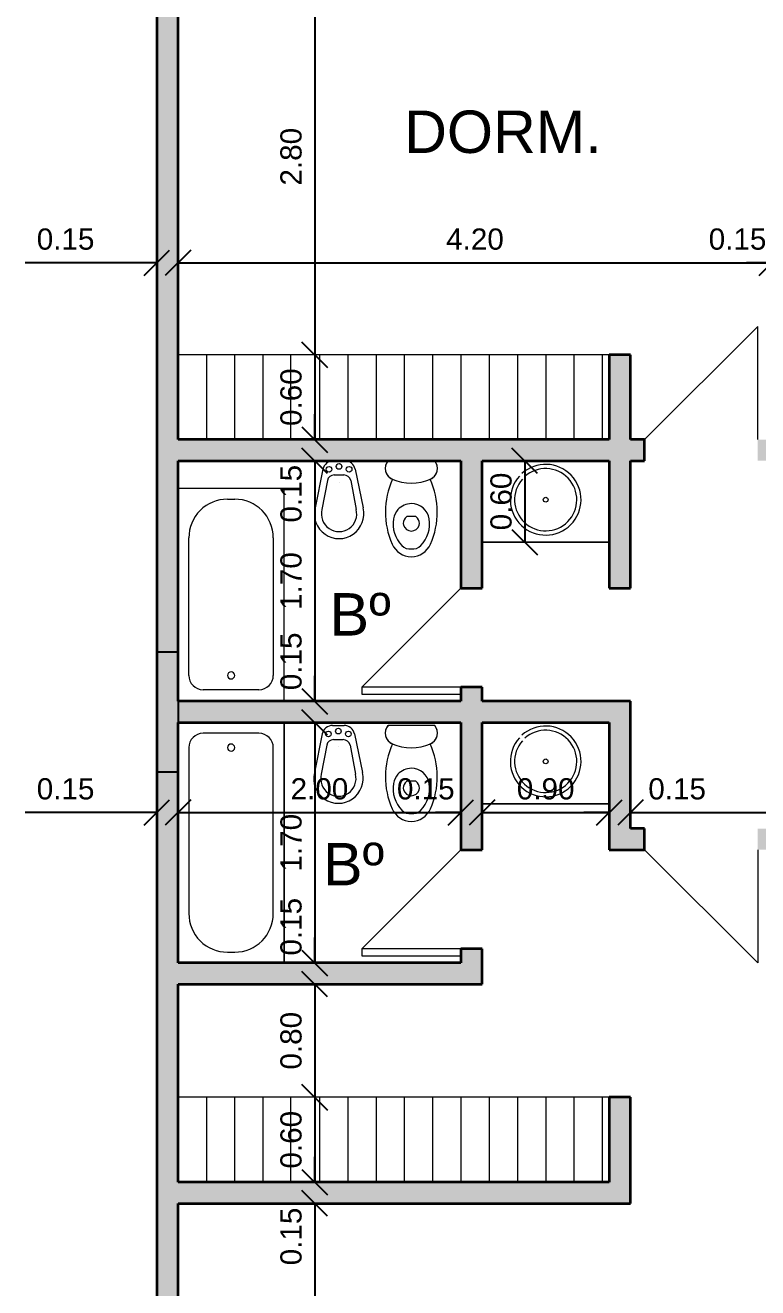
# Model space of a CAD drawing. Header units: metres. Extents: x 42 to 294, y -52 to 32.
# Drawn here: x 172.95 to 178.13, y 10.79 to 19.72 of the extents above; entities that cross this region are included whole.
import ezdxf

# ---------------------------------------------------------------- set-up
doc = ezdxf.new("R2010")
doc.units = ezdxf.units.M
doc.header["$LTSCALE"] = 0.15
doc.layers.get('0').update_dxf_attribs({"lineweight": 20})
for name, color, linetype, lineweight in [('A-DOORSYM', 1, 'Continuous', 9), ('A-WALL', 2, 'Continuous', 30), ('P-SANRFIM', 6, 'Continuous', 9)]:
    doc.layers.add(name, color=color, linetype=linetype, lineweight=lineweight)
doc.layers.add('Hatch', color=8, linetype='Continuous')
doc.layers.add('MUROS', color=11, linetype='Continuous')
doc.styles.get("Standard").update_dxf_attribs({"font": 'arial.ttf', "height": 0.15})
doc.dimstyles.new('Copy of Annotative', dxfattribs={"dimtxt": 0.15, "dimasz": 0.18, "dimexe": 0.18, "dimexo": 0.0625, "dimgap": 0.09, "dimtad": 1, "dimzin": 0, "dimdsep": 46, "dimtxsty": 'Standard', "dimblk": 'OBLIQUE', "dimcen": 0.09, "dimse1": 1, "dimse2": 1, "dimadec": 0, "dimazin": 0, "dimtfac": 1, "dimtofl": 0, "dimtmove": 0, "dimatfit": 3, "dimfxl": 1, "dimtolj": 1, "dimtzin": 0, "dimarcsym": 0})

# ---------------------------------------------------------------- blocks, each defined once
blk = doc.blocks.new('Puerta de 1 hoja - 80 x 210 cm-66-02 Primer piso')
at = {"layer": 'A-DOORSYM', "lineweight": 13}
for p, q in [((0.6669, 0.875), (-0.1331, 0.075)), ((0.6669, 0.875), (-0.1331, 0.075)), ((0.6669, 0.075), (0.6669, 0.875))]:
    blk.add_line(p, q, dxfattribs=at)
blk = doc.blocks.new('Puerta de 1 hoja - 80 x 210 cm-64-02 Primer piso')
at = {"layer": 'A-DOORSYM', "lineweight": 13}
for p, q in [((0.6669, -0.875), (-0.1331, -0.075)), ((0.6669, -0.875), (-0.1331, -0.075)), ((0.6669, -0.075), (0.6669, -0.875))]:
    blk.add_line(p, q, dxfattribs=at)
blk = doc.blocks.new('Puerta de 1 hoja - 70x210 cm-69-02 Primer piso')
at = {"layer": 'A-DOORSYM', "lineweight": 13}
for p, q in [((0.6169, -0.775), (-0.0831, -0.075)), ((0.6169, -0.775), (-0.0831, -0.075)), ((0.6169, -0.075), (0.6169, -0.775))]:
    blk.add_line(p, q, dxfattribs=at)
blk = doc.blocks.new('Sink - Bathroom _2_ - Sink - Bathroom _2_-96-02 Primer piso')
at = {"layer": 'P-SANRFIM'}
for p, q in [((0.4748, 0.6), (-0.4252, 0.6)), ((-0.4252, 0.6), (0.4748, 0.6))]:
    blk.add_line(p, q, dxfattribs=at)
blk.add_circle((0.0248, 0.3), 0.017, dxfattribs=at)
for radius, start, end in [(0.25, 318.00283, 312.3075), (0.22, 318.52882, 312.03156)]:
    blk.add_arc((0.0248, 0.3), radius, start, end, dxfattribs=at)
blk = doc.blocks.new('WC w Cistern _5_ - 540 x 360mm-97-02 Primer piso')
at = {"layer": 'P-SANRFIM'}
for p, q in [((-0.0431, 0.4306), (-0.0308, 0.4182)), ((-0.0308, 0.4182), (0.0308, 0.4182)), ((0.0308, 0.4182), (0.0431, 0.4306))]:
    blk.add_line(p, q, dxfattribs=at)
for points in [[(-0.1326, 0.1556), (-0.15, 0.1464), (-0.1647, 0.1333), (-0.1759, 0.1171), (-0.1829, 0.0987), (-0.1853, 0.0791), (-0.1831, 0.0596), (-0.1763, 0.0411), (-0.1653, 0.0247)], [(0.1653, 0.0247), (0.1763, 0.0411), (0.1831, 0.0596), (0.1853, 0.0791), (0.1829, 0.0987), (0.1759, 0.1171), (0.1647, 0.1333), (0.15, 0.1464), (0.1326, 0.1556)]]:
    blk.add_lwpolyline(points, dxfattribs=at)
for centre, radius, start, end in [((0.0014, 0.553), 0.15, 90.53114, 156.20311), ((0.0014, 0.553), 0.15, 90.53114, 156.20311), ((-0.0083, 0.5671), 0.0816, 84.16452, 135.60264), ((-0.0014, 0.553), 0.15, 23.79689, 89.46886), ((-0.0014, 0.553), 0.15, 23.79689, 89.46886), ((0.0083, 0.5671), 0.0816, 44.39736, 95.83548), ((0.375, 0.3882), 0.5584, 156.20311, 204.60973), ((0.375, 0.3882), 0.5584, 156.20311, 204.64551), ((0.0905, 0.4704), 0.2199, 135.60264, 189.09392), ((-0.0905, 0.4704), 0.2199, 350.90608, 44.39736), ((-0.375, 0.3882), 0.5584, 335.35449, 23.79689), ((-0.375, 0.3882), 0.5584, 335.39027, 23.79689), ((-0.0078, 0.4659), 0.05, 162.81354, 225), ((0, 0.4635), 0.0581, 17.18295, 162.81354), ((0.0078, 0.4659), 0.05, 315, 17.18295), ((0, 0.4559), 0.1282, 189.09392, 270.00153), ((0, 0.4559), 0.1282, 269.99847, 317.55472), ((0, 0.4559), 0.1282, 317.55472, 350.90608), ((0, -0.1621), 0.3443, 66.87823, 113.12177), ((-0.1028, 0.0787), 0.0825, 113.12177, 221.16002), ((0.1028, 0.0787), 0.0825, 318.83998, 66.87823)]:
    blk.add_arc(centre, radius, start, end, dxfattribs=at)
blk = doc.blocks.new('2D Bath _2_ - 2D Bath _2_ 2-98-02 Primer piso')
at = {"layer": 'P-SANRFIM'}
for p, q in [((0.5894, 0.825), (-1.1106, 0.825)), ((-1.1106, 0.825), (0.5894, 0.825)), ((0.2398, 0.7488), (-0.9328, 0.7488)), ((-1.0344, 0.6472), (-1.0344, 0.2528)), ((0.5132, 0.4246), (0.5132, 0.4754)), ((-0.9328, 0.1512), (0.2398, 0.1512))]:
    blk.add_line(p, q, dxfattribs=at)
for centre, radius, start, end in [((-0.9328, 0.6472), 0.1016, 90, 180), ((0.2398, 0.4754), 0.2734, 360, 90), ((-0.9328, 0.45), 0.0254, 0, 180), ((-0.9328, 0.45), 0.0254, 180, 0), ((0.2398, 0.4246), 0.2734, 270, 0), ((-0.9328, 0.2528), 0.1016, 180, 270)]:
    blk.add_arc(centre, radius, start, end, dxfattribs=at)
blk = doc.blocks.new('2D Bath _2_ - 2D Bath _2_-99-02 Primer piso')
at = {"layer": 'P-SANRFIM'}
for p, q in [((-1.1106, -0.075), (-1.1106, -0.825)), ((-1.1106, -0.075), (-1.1106, -0.825)), ((0.3894, -0.825), (0.3894, -0.075)), ((0.3894, -0.825), (0.3894, -0.075)), ((-0.9328, -0.1512), (0.0398, -0.1512)), ((-1.0344, -0.6472), (-1.0344, -0.2528)), ((0.3132, -0.4246), (0.3132, -0.4754)), ((0.0398, -0.7488), (-0.9328, -0.7488)), ((-1.1106, -0.825), (0.3894, -0.825)), ((-1.1106, -0.825), (0.3894, -0.825))]:
    blk.add_line(p, q, dxfattribs=at)
for centre, radius, start, end in [((-0.9328, -0.2528), 0.1016, 90, 180), ((0.0398, -0.4246), 0.2734, 360, 90), ((-0.9328, -0.45), 0.0254, 360, 180), ((-0.9328, -0.45), 0.0254, 180, 0), ((0.0398, -0.4754), 0.2734, 270, 0), ((-0.9328, -0.6472), 0.1016, 180, 270)]:
    blk.add_arc(centre, radius, start, end, dxfattribs=at)
blk = doc.blocks.new('_Oblique')
at = {"color": 0, "linetype": 'ByBlock', "lineweight": -2}
blk.add_line((-0.5, -0.5), (0.5, 0.5), dxfattribs=at)
blk = doc.blocks.new('*D2415')
at = {"color": 0, "lineweight": -2, "transparency": 16777216}
for p, q in [((173.8841, 18.0372), (172.9533, 18.0372)), ((174.0341, 18.0372), (174.2141, 18.0372))]:
    blk.add_line(p, q, dxfattribs=at)
at = {"layer": 'Defpoints', "color": 0, "transparency": 16777216}
for p in [(173.8841, 18.0372), (174.0341, 18.0372), (174.0341, 18.0372)]:
    blk.add_point(p, dxfattribs=at)
at = {"color": 0, "lineweight": -2, "transparency": 16777216, "xscale": 0.18, "yscale": 0.18, "zscale": 0.18}
blk.add_blockref('_Oblique', (173.8841, 18.0372), dxfattribs=at)
at = {"color": 0, "lineweight": -2, "transparency": 16777216, "xscale": 0.18, "yscale": 0.18, "zscale": 0.18, "rotation": 180}
blk.add_blockref('_Oblique', (174.0341, 18.0372), dxfattribs=at)
at = {"color": 0, "transparency": 16777216, "insert": (173.2387, 18.2038), "char_height": 0.15, "attachment_point": 5}
blk.add_mtext('\\A1;0.15', dxfattribs=at)
blk = doc.blocks.new('*D2416')
at = {"color": 0, "lineweight": -2, "transparency": 16777216}
blk.add_line((174.0341, 18.0372), (178.2341, 18.0372), dxfattribs=at)
at = {"layer": 'Defpoints', "color": 0, "transparency": 16777216}
for p in [(174.0341, 18.0372), (178.2341, 18.0372), (178.2341, 18.0372)]:
    blk.add_point(p, dxfattribs=at)
at = {"color": 0, "lineweight": -2, "transparency": 16777216, "xscale": 0.18, "yscale": 0.18, "zscale": 0.18, "rotation": 180}
blk.add_blockref('_Oblique', (174.0341, 18.0372), dxfattribs=at)
at = {"color": 0, "lineweight": -2, "transparency": 16777216, "xscale": 0.18, "yscale": 0.18, "zscale": 0.18}
blk.add_blockref('_Oblique', (178.2341, 18.0372), dxfattribs=at)
at = {"color": 0, "transparency": 16777216, "insert": (176.1341, 18.2038), "char_height": 0.15, "attachment_point": 5}
blk.add_mtext('\\A1;4.20', dxfattribs=at)
blk = doc.blocks.new('*D2417')
at = {"color": 0, "lineweight": -2, "transparency": 16777216}
for p, q in [((178.2341, 18.0372), (178.0541, 18.0372)), ((178.3841, 18.0372), (178.5641, 18.0372))]:
    blk.add_line(p, q, dxfattribs=at)
at = {"layer": 'Defpoints', "color": 0, "transparency": 16777216}
for p in [(178.2341, 18.0372), (178.3841, 18.0417), (178.3841, 18.0372)]:
    blk.add_point(p, dxfattribs=at)
at = {"color": 0, "lineweight": -2, "transparency": 16777216, "xscale": 0.18, "yscale": 0.18, "zscale": 0.18}
blk.add_blockref('_Oblique', (178.2341, 18.0372), dxfattribs=at)
at = {"color": 0, "lineweight": -2, "transparency": 16777216, "xscale": 0.18, "yscale": 0.18, "zscale": 0.18, "rotation": 180}
blk.add_blockref('_Oblique', (178.3841, 18.0372), dxfattribs=at)
at = {"color": 0, "transparency": 16777216, "insert": (177.991, 18.2038), "char_height": 0.15, "attachment_point": 5}
blk.add_mtext('\\A1;0.15', dxfattribs=at)
blk = doc.blocks.new('*D2829')
at = {"color": 0, "lineweight": -2, "transparency": 16777216}
for p, q in [((173.8841, 14.1505), (172.9533, 14.1505)), ((174.0341, 14.1505), (174.2141, 14.1505))]:
    blk.add_line(p, q, dxfattribs=at)
at = {"layer": 'Defpoints', "color": 0, "transparency": 16777216}
for p in [(173.8841, 14.1505), (173.8841, 14.1505), (174.0341, 14.1505)]:
    blk.add_point(p, dxfattribs=at)
at = {"color": 0, "lineweight": -2, "transparency": 16777216, "xscale": 0.18, "yscale": 0.18, "zscale": 0.18}
blk.add_blockref('_Oblique', (173.8841, 14.1505), dxfattribs=at)
at = {"color": 0, "lineweight": -2, "transparency": 16777216, "xscale": 0.18, "yscale": 0.18, "zscale": 0.18, "rotation": 180}
blk.add_blockref('_Oblique', (174.0341, 14.1505), dxfattribs=at)
at = {"color": 0, "transparency": 16777216, "insert": (173.2387, 14.3171), "char_height": 0.15, "attachment_point": 5}
blk.add_mtext('\\A1;0.15', dxfattribs=at)
blk = doc.blocks.new('*D2830')
at = {"color": 0, "lineweight": -2, "transparency": 16777216}
blk.add_line((174.0341, 14.1505), (176.0341, 14.1505), dxfattribs=at)
at = {"layer": 'Defpoints', "color": 0, "transparency": 16777216}
for p in [(174.0341, 14.1505), (176.0341, 14.1505), (176.0341, 14.1505)]:
    blk.add_point(p, dxfattribs=at)
at = {"color": 0, "lineweight": -2, "transparency": 16777216, "xscale": 0.18, "yscale": 0.18, "zscale": 0.18, "rotation": 180}
blk.add_blockref('_Oblique', (174.0341, 14.1505), dxfattribs=at)
at = {"color": 0, "lineweight": -2, "transparency": 16777216, "xscale": 0.18, "yscale": 0.18, "zscale": 0.18}
blk.add_blockref('_Oblique', (176.0341, 14.1505), dxfattribs=at)
at = {"color": 0, "transparency": 16777216, "insert": (175.0341, 14.3171), "char_height": 0.15, "attachment_point": 5}
blk.add_mtext('\\A1;2.00', dxfattribs=at)
blk = doc.blocks.new('*D2831')
at = {"color": 0, "lineweight": -2, "transparency": 16777216}
for p, q in [((176.0341, 14.1505), (175.8541, 14.1505)), ((176.1841, 14.1505), (176.3641, 14.1505))]:
    blk.add_line(p, q, dxfattribs=at)
at = {"layer": 'Defpoints', "color": 0, "transparency": 16777216}
for p in [(176.0341, 14.1505), (176.1841, 14.1505), (176.1841, 14.1505)]:
    blk.add_point(p, dxfattribs=at)
at = {"color": 0, "lineweight": -2, "transparency": 16777216, "xscale": 0.18, "yscale": 0.18, "zscale": 0.18}
blk.add_blockref('_Oblique', (176.0341, 14.1505), dxfattribs=at)
at = {"color": 0, "lineweight": -2, "transparency": 16777216, "xscale": 0.18, "yscale": 0.18, "zscale": 0.18, "rotation": 180}
blk.add_blockref('_Oblique', (176.1841, 14.1505), dxfattribs=at)
at = {"color": 0, "transparency": 16777216, "insert": (175.7861, 14.3171), "char_height": 0.15, "attachment_point": 5}
blk.add_mtext('\\A1;0.15', dxfattribs=at)
blk = doc.blocks.new('*D2832')
at = {"color": 0, "lineweight": -2, "transparency": 16777216}
blk.add_line((176.1841, 14.1505), (177.0841, 14.1505), dxfattribs=at)
at = {"layer": 'Defpoints', "color": 0, "transparency": 16777216}
for p in [(176.1841, 14.1505), (177.0841, 14.1505), (177.0841, 14.1505)]:
    blk.add_point(p, dxfattribs=at)
at = {"color": 0, "lineweight": -2, "transparency": 16777216, "xscale": 0.18, "yscale": 0.18, "zscale": 0.18, "rotation": 180}
blk.add_blockref('_Oblique', (176.1841, 14.1505), dxfattribs=at)
at = {"color": 0, "lineweight": -2, "transparency": 16777216, "xscale": 0.18, "yscale": 0.18, "zscale": 0.18}
blk.add_blockref('_Oblique', (177.0841, 14.1505), dxfattribs=at)
at = {"color": 0, "transparency": 16777216, "insert": (176.6341, 14.3171), "char_height": 0.15, "attachment_point": 5}
blk.add_mtext('\\A1;0.90', dxfattribs=at)
blk = doc.blocks.new('*D2833')
at = {"color": 0, "lineweight": -2, "transparency": 16777216}
for p, q in [((177.0841, 14.1505), (176.9041, 14.1505)), ((177.2341, 14.1505), (177.4141, 14.1505))]:
    blk.add_line(p, q, dxfattribs=at)
at = {"layer": 'Defpoints', "color": 0, "transparency": 16777216}
for p in [(177.0841, 14.1505), (177.2341, 14.1505), (177.2341, 14.1505)]:
    blk.add_point(p, dxfattribs=at)
at = {"color": 0, "lineweight": -2, "transparency": 16777216, "xscale": 0.18, "yscale": 0.18, "zscale": 0.18}
blk.add_blockref('_Oblique', (177.0841, 14.1505), dxfattribs=at)
at = {"color": 0, "lineweight": -2, "transparency": 16777216, "xscale": 0.18, "yscale": 0.18, "zscale": 0.18, "rotation": 180}
blk.add_blockref('_Oblique', (177.2341, 14.1505), dxfattribs=at)
at = {"color": 0, "transparency": 16777216, "insert": (177.5637, 14.3171), "char_height": 0.15, "attachment_point": 5}
blk.add_mtext('\\A1;0.15', dxfattribs=at)
blk = doc.blocks.new('*D2834')
at = {"color": 0, "lineweight": -2, "transparency": 16777216}
blk.add_line((177.2341, 14.1505), (180.0341, 14.1505), dxfattribs=at)
at = {"layer": 'Defpoints', "color": 0, "transparency": 16777216}
for p in [(177.2341, 14.1505), (180.0341, 14.1505), (180.0341, 14.1505)]:
    blk.add_point(p, dxfattribs=at)
at = {"color": 0, "lineweight": -2, "transparency": 16777216, "xscale": 0.18, "yscale": 0.18, "zscale": 0.18, "rotation": 180}
blk.add_blockref('_Oblique', (177.2341, 14.1505), dxfattribs=at)
at = {"color": 0, "lineweight": -2, "transparency": 16777216, "xscale": 0.18, "yscale": 0.18, "zscale": 0.18}
blk.add_blockref('_Oblique', (180.0341, 14.1505), dxfattribs=at)
at = {"color": 0, "transparency": 16777216, "insert": (178.6341, 14.3171), "char_height": 0.15, "attachment_point": 5}
blk.add_mtext('\\A1;2.80', dxfattribs=at)
blk = doc.blocks.new('*D2781')
at = {"color": 0, "lineweight": -2, "transparency": 16777216}
blk.add_line((175.0003, 20.1871), (175.0003, 17.3871), dxfattribs=at)
at = {"layer": 'Defpoints', "color": 0, "transparency": 16777216}
for p in [(175.0003, 20.1871), (175.0003, 17.3871), (175.0003, 17.3871)]:
    blk.add_point(p, dxfattribs=at)
at = {"color": 0, "lineweight": -2, "transparency": 16777216, "xscale": 0.18, "yscale": 0.18, "zscale": 0.18}
for p, rotation in [((175.0003, 20.1871), 90), ((175.0003, 17.3871), 270)]:
    blk.add_blockref('_Oblique', p, dxfattribs=dict(at, rotation=rotation))
at = {"color": 0, "transparency": 16777216, "insert": (174.8337, 18.7871), "char_height": 0.15, "attachment_point": 5, "rotation": 90}
blk.add_mtext('\\A1;2.80', dxfattribs=at)
blk = doc.blocks.new('*D2782')
at = {"color": 0, "lineweight": -2, "transparency": 16777216}
blk.add_line((175.0003, 17.3871), (175.0003, 16.7871), dxfattribs=at)
at = {"layer": 'Defpoints', "color": 0, "transparency": 16777216}
for p in [(175.0003, 17.3871), (175.0003, 16.7871), (175.0003, 16.7871)]:
    blk.add_point(p, dxfattribs=at)
at = {"color": 0, "lineweight": -2, "transparency": 16777216, "xscale": 0.18, "yscale": 0.18, "zscale": 0.18}
for p, rotation in [((175.0003, 17.3871), 90), ((175.0003, 16.7871), 270)]:
    blk.add_blockref('_Oblique', p, dxfattribs=dict(at, rotation=rotation))
at = {"color": 0, "transparency": 16777216, "insert": (174.8337, 17.0871), "char_height": 0.15, "attachment_point": 5, "rotation": 90}
blk.add_mtext('\\A1;0.60', dxfattribs=at)
blk = doc.blocks.new('*D2783')
at = {"color": 0, "lineweight": -2, "transparency": 16777216}
for p, q in [((175.0003, 16.7871), (175.0003, 16.9671)), ((175.0003, 16.6371), (175.0003, 16.4571))]:
    blk.add_line(p, q, dxfattribs=at)
at = {"layer": 'Defpoints', "color": 0, "transparency": 16777216}
for p in [(175.0003, 16.7871), (175.0003, 16.6371), (175.0003, 16.6371)]:
    blk.add_point(p, dxfattribs=at)
at = {"color": 0, "lineweight": -2, "transparency": 16777216, "xscale": 0.18, "yscale": 0.18, "zscale": 0.18}
for p, rotation in [((175.0003, 16.7871), 270), ((175.0003, 16.6371), 90)]:
    blk.add_blockref('_Oblique', p, dxfattribs=dict(at, rotation=rotation))
at = {"color": 0, "transparency": 16777216, "insert": (174.8337, 16.4046), "char_height": 0.15, "attachment_point": 5, "rotation": 90}
blk.add_mtext('\\A1;0.15', dxfattribs=at)
blk = doc.blocks.new('*D2784')
at = {"color": 0, "lineweight": -2, "transparency": 16777216}
blk.add_line((175.0003, 16.6371), (175.0003, 14.9371), dxfattribs=at)
at = {"layer": 'Defpoints', "color": 0, "transparency": 16777216}
for p in [(175.0003, 16.6371), (175.0003, 14.9371), (175.0003, 14.9371)]:
    blk.add_point(p, dxfattribs=at)
at = {"color": 0, "lineweight": -2, "transparency": 16777216, "xscale": 0.18, "yscale": 0.18, "zscale": 0.18}
for p, rotation in [((175.0003, 16.6371), 90), ((175.0003, 14.9371), 270)]:
    blk.add_blockref('_Oblique', p, dxfattribs=dict(at, rotation=rotation))
at = {"color": 0, "transparency": 16777216, "insert": (174.8337, 15.7871), "char_height": 0.15, "attachment_point": 5, "rotation": 90}
blk.add_mtext('\\A1;1.70', dxfattribs=at)
blk = doc.blocks.new('*D2785')
at = {"color": 0, "lineweight": -2, "transparency": 16777216}
for p, q in [((175.0003, 14.9371), (175.0003, 15.1171)), ((175.0003, 14.7871), (175.0003, 14.6071))]:
    blk.add_line(p, q, dxfattribs=at)
at = {"layer": 'Defpoints', "color": 0, "transparency": 16777216}
for p in [(175.0003, 14.9371), (175.0003, 14.7871), (175.0003, 14.7871)]:
    blk.add_point(p, dxfattribs=at)
at = {"color": 0, "lineweight": -2, "transparency": 16777216, "xscale": 0.18, "yscale": 0.18, "zscale": 0.18}
for p, rotation in [((175.0003, 14.9371), 270), ((175.0003, 14.7871), 90)]:
    blk.add_blockref('_Oblique', p, dxfattribs=dict(at, rotation=rotation))
at = {"color": 0, "transparency": 16777216, "insert": (174.8337, 15.2194), "char_height": 0.15, "attachment_point": 5, "rotation": 90}
blk.add_mtext('\\A1;0.15', dxfattribs=at)
blk = doc.blocks.new('*D2786')
at = {"color": 0, "lineweight": -2, "transparency": 16777216}
blk.add_line((175.0003, 14.7871), (175.0003, 13.0871), dxfattribs=at)
at = {"layer": 'Defpoints', "color": 0, "transparency": 16777216}
for p in [(175.0003, 14.7871), (175.0003, 13.0871), (175.0003, 13.0871)]:
    blk.add_point(p, dxfattribs=at)
at = {"color": 0, "lineweight": -2, "transparency": 16777216, "xscale": 0.18, "yscale": 0.18, "zscale": 0.18}
for p, rotation in [((175.0003, 14.7871), 90), ((175.0003, 13.0871), 270)]:
    blk.add_blockref('_Oblique', p, dxfattribs=dict(at, rotation=rotation))
at = {"color": 0, "transparency": 16777216, "insert": (174.8337, 13.9371), "char_height": 0.15, "attachment_point": 5, "rotation": 90}
blk.add_mtext('\\A1;1.70', dxfattribs=at)
blk = doc.blocks.new('*D2787')
at = {"color": 0, "lineweight": -2, "transparency": 16777216}
for p, q in [((175.0003, 13.0871), (175.0003, 13.2671)), ((175.0003, 12.9371), (175.0003, 12.7571))]:
    blk.add_line(p, q, dxfattribs=at)
at = {"layer": 'Defpoints', "color": 0, "transparency": 16777216}
for p in [(175.0003, 13.0871), (175.0003, 12.9371), (175.0003, 12.9371)]:
    blk.add_point(p, dxfattribs=at)
at = {"color": 0, "lineweight": -2, "transparency": 16777216, "xscale": 0.18, "yscale": 0.18, "zscale": 0.18}
for p, rotation in [((175.0003, 13.0871), 270), ((175.0003, 12.9371), 90)]:
    blk.add_blockref('_Oblique', p, dxfattribs=dict(at, rotation=rotation))
at = {"color": 0, "transparency": 16777216, "insert": (174.8337, 13.3432), "char_height": 0.15, "attachment_point": 5, "rotation": 90}
blk.add_mtext('\\A1;0.15', dxfattribs=at)
blk = doc.blocks.new('*D2748')
at = {"color": 0, "lineweight": -2, "transparency": 16777216}
blk.add_line((175.0003, 12.9371), (175.0003, 12.1371), dxfattribs=at)
at = {"layer": 'Defpoints', "color": 0, "transparency": 16777216}
for p in [(175.0003, 12.9371), (175.0003, 12.1371), (175.0003, 12.1371)]:
    blk.add_point(p, dxfattribs=at)
at = {"color": 0, "lineweight": -2, "transparency": 16777216, "xscale": 0.18, "yscale": 0.18, "zscale": 0.18}
for p, rotation in [((175.0003, 12.9371), 90), ((175.0003, 12.1371), 270)]:
    blk.add_blockref('_Oblique', p, dxfattribs=dict(at, rotation=rotation))
at = {"color": 0, "transparency": 16777216, "insert": (174.8337, 12.5371), "char_height": 0.15, "attachment_point": 5, "rotation": 90}
blk.add_mtext('\\A1;0.80', dxfattribs=at)
blk = doc.blocks.new('*D2749')
at = {"color": 0, "lineweight": -2, "transparency": 16777216}
blk.add_line((175.0003, 12.1371), (175.0003, 11.5371), dxfattribs=at)
at = {"layer": 'Defpoints', "color": 0, "transparency": 16777216}
for p in [(175.0003, 12.1371), (175.0003, 11.5371), (175.0003, 11.5371)]:
    blk.add_point(p, dxfattribs=at)
at = {"color": 0, "lineweight": -2, "transparency": 16777216, "xscale": 0.18, "yscale": 0.18, "zscale": 0.18}
for p, rotation in [((175.0003, 12.1371), 90), ((175.0003, 11.5371), 270)]:
    blk.add_blockref('_Oblique', p, dxfattribs=dict(at, rotation=rotation))
at = {"color": 0, "transparency": 16777216, "insert": (174.8337, 11.8371), "char_height": 0.15, "attachment_point": 5, "rotation": 90}
blk.add_mtext('\\A1;0.60', dxfattribs=at)
blk = doc.blocks.new('*D2750')
at = {"color": 0, "lineweight": -2, "transparency": 16777216}
for p, q in [((175.0003, 11.5371), (175.0003, 11.7171)), ((175.0003, 11.3871), (175.0003, 11.2071))]:
    blk.add_line(p, q, dxfattribs=at)
at = {"layer": 'Defpoints', "color": 0, "transparency": 16777216}
for p in [(175.0003, 11.5371), (175.0003, 11.3871), (175.0003, 11.3871)]:
    blk.add_point(p, dxfattribs=at)
at = {"color": 0, "lineweight": -2, "transparency": 16777216, "xscale": 0.18, "yscale": 0.18, "zscale": 0.18}
for p, rotation in [((175.0003, 11.5371), 270), ((175.0003, 11.3871), 90)]:
    blk.add_blockref('_Oblique', p, dxfattribs=dict(at, rotation=rotation))
at = {"color": 0, "transparency": 16777216, "insert": (174.8337, 11.1533), "char_height": 0.15, "attachment_point": 5, "rotation": 90}
blk.add_mtext('\\A1;0.15', dxfattribs=at)
blk = doc.blocks.new('*D2751')
at = {"color": 0, "lineweight": -2, "transparency": 16777216}
blk.add_line((175.0003, 11.3871), (175.0003, 7.9121), dxfattribs=at)
at = {"layer": 'Defpoints', "color": 0, "transparency": 16777216}
for p in [(175.0003, 11.3871), (175.0003, 7.9121), (175.0003, 7.9121)]:
    blk.add_point(p, dxfattribs=at)
at = {"color": 0, "lineweight": -2, "transparency": 16777216, "xscale": 0.18, "yscale": 0.18, "zscale": 0.18}
for p, rotation in [((175.0003, 11.3871), 90), ((175.0003, 7.9121), 270)]:
    blk.add_blockref('_Oblique', p, dxfattribs=dict(at, rotation=rotation))
at = {"color": 0, "transparency": 16777216, "insert": (174.8336, 9.6496), "char_height": 0.15, "attachment_point": 5, "rotation": 90}
blk.add_mtext('\\A1;3.48', dxfattribs=at)
blk = doc.blocks.new('*D2755')
at = {"color": 0, "lineweight": -2, "transparency": 16777216}
blk.add_line((176.4857, 16.6371), (176.4857, 16.0621), dxfattribs=at)
at = {"layer": 'Defpoints', "color": 0, "transparency": 16777216}
for p in [(176.4857, 16.6371), (176.4857, 16.0621), (176.4857, 16.0621)]:
    blk.add_point(p, dxfattribs=at)
at = {"color": 0, "lineweight": -2, "transparency": 16777216, "xscale": 0.18, "yscale": 0.18, "zscale": 0.18}
for p, rotation in [((176.4857, 16.6371), 90), ((176.4857, 16.0621), 270)]:
    blk.add_blockref('_Oblique', p, dxfattribs=dict(at, rotation=rotation))
at = {"color": 0, "transparency": 16777216, "insert": (176.3191, 16.3496), "char_height": 0.15, "attachment_point": 5, "rotation": 90}
blk.add_mtext('\\A1;0.60', dxfattribs=at)

msp = doc.modelspace()

# ---------------------------------------------------------------- hatches: boundary and pattern name
at = {"layer": 'Hatch'}
msp.add_hatch(color=256, dxfattribs=at).paths.add_polyline_path([(174.0341, 15.2871), (173.8841, 15.2871), (173.8841, 14.4371), (174.0341, 14.4371)])
at = {"layer": 'MUROS'}
h = msp.add_hatch(color=256, dxfattribs=at)
h.paths.add_polyline_path([(178.4892, 20.4871), (177.1341, 20.4871), (177.1341, 20.1871), (178.2341, 20.1871), (178.2341, 19.3157), (178.2341, 18.3886), (178.2341, 16.7871), (178.1341, 16.7871), (178.1341, 16.6371), (178.2341, 16.6371), (178.2341, 15.7371), (179.3341, 15.7371), (179.3341, 15.8871), (178.3841, 15.8871), (178.3841, 20.1871), (178.4892, 20.1871)])
h.paths.add_polyline_path([(175.1341, 20.4871), (174.2841, 20.4871), (174.2841, 20.1871), (175.1341, 20.1871)])
msp.add_hatch(color=256, dxfattribs=at).paths.add_polyline_path([(174.0341, 16.6371), (176.0341, 16.6371), (176.0341, 15.7371), (176.1841, 15.7371), (176.1841, 16.6371), (177.0841, 16.6371), (177.0841, 15.7371), (177.2341, 15.7371), (177.2341, 16.6371), (177.3341, 16.6371), (177.3341, 16.7871), (177.2341, 16.7871), (177.2341, 17.3871), (177.0841, 17.3871), (177.0841, 16.7871), (174.0341, 16.7871), (174.0341, 20.0371), (173.8841, 20.0371), (173.8841, 15.2871), (174.0341, 15.2871)])
h = msp.add_hatch(color=256, dxfattribs=at)
h.paths.add_polyline_path([(177.2341, 14.9371), (176.1841, 14.9371), (176.1841, 15.0371), (176.0341, 15.0371), (176.0341, 14.9871), (176.0341, 14.9371), (174.0341, 14.9371), (174.0341, 14.7871), (176.0341, 14.7871), (176.0341, 13.8871), (176.1841, 13.8871), (176.1841, 14.7871), (177.0841, 14.7871), (177.0841, 13.8871), (177.3341, 13.8871), (177.3341, 14.0371), (177.2341, 14.0371)])
h.paths.add_polyline_path([(176.1841, 13.1871), (176.0341, 13.1871), (176.0341, 13.1371), (176.0341, 13.0871), (174.0341, 13.0871), (174.0341, 14.4371), (173.8841, 14.4371), (173.8841, 8.8221), (174.0341, 8.8221), (174.0341, 11.3871), (177.2341, 11.3871), (177.2341, 12.1371), (177.0841, 12.1371), (177.0841, 11.5371), (174.0341, 11.5371), (174.0341, 12.9371), (176.1841, 12.9371)])
h.paths.add_polyline_path([(178.4841, 13.0871), (178.3841, 13.0871), (178.3841, 14.0371), (178.1341, 14.0371), (178.1341, 13.8871), (178.1841, 13.8871), (178.2341, 13.8871), (178.2341, 8.8221), (178.3841, 8.8221), (178.3841, 9.5312), (178.3841, 10.4583), (178.3841, 12.9371), (178.4841, 12.9371)])
h.paths.add_polyline_path([(178.5341, 7.9121), (178.3841, 7.9121), (178.3841, 8.8221), (178.2341, 8.8221), (178.2341, 7.9121), (178.0591, 7.9121), (178.0591, 7.6121), (178.5341, 7.6121)])
h.paths.add_polyline_path([(176.0591, 7.9121), (174.2841, 7.9121), (174.2841, 7.6121), (176.0591, 7.6121)])
h.paths.add_polyline_path([(174.0341, 8.8221), (173.8841, 8.8221), (173.8841, 8.4121), (174.0341, 8.4121)])
h.paths.add_polyline_path([(173.9841, 7.6105), (173.8841, 7.6105), (173.8841, 6.5121), (187.1841, 6.5121), (187.1841, 7.6121), (187.0841, 7.6121), (187.0841, 6.6121), (173.9841, 6.6121)])
h.paths.add_polyline_path([(179.9841, 7.9121), (179.4341, 7.9121), (179.4341, 7.6121), (179.9841, 7.6121)])
h.paths.add_polyline_path([(180.8591, 7.9121), (180.7841, 7.9121), (180.7841, 7.6121), (180.8591, 7.6121)])
h.paths.add_polyline_path([(182.6841, 8.4121), (183.7841, 8.4121), (183.7841, 8.7121), (182.5341, 8.7121), (182.5341, 8.8221), (182.3841, 8.8221), (182.3841, 7.9121), (182.2591, 7.9121), (182.2591, 7.6121), (182.6841, 7.6121)])
h.paths.add_polyline_path([(182.5341, 10.3396), (182.5341, 11.4445), (182.5341, 14.8371), (182.3841, 14.8371), (182.3841, 14.7371), (182.2841, 14.7371), (182.2841, 14.5871), (182.3341, 14.5871), (182.3841, 14.5871), (182.3841, 13.0871), (180.1841, 13.0871), (180.1841, 14.4371), (180.0341, 14.4371), (180.0341, 13.0871), (179.2841, 13.0871), (179.2841, 12.9371), (179.3841, 12.9371), (179.3841, 12.3371), (179.5341, 12.3371), (179.5341, 12.9371), (182.3841, 12.9371), (182.3841, 8.8221), (182.5341, 8.8221)])
h.paths.add_polyline_path([(182.5341, 18.6621), (182.6091, 18.6621), (182.6091, 18.8121), (182.5341, 18.8121), (182.5341, 19.2121), (182.3841, 19.2121), (182.3841, 15.8871), (180.3841, 15.8871), (180.3841, 16.4871), (180.2341, 16.4871), (180.2341, 15.8871), (180.1341, 15.8871), (180.1341, 15.7371), (182.3841, 15.7371), (182.3841, 15.6371), (182.5341, 15.6371)])

# ---------------------------------------------------------------- linework, layer by layer
for p, q in [((177.0841, 17.3871), (174.0341, 17.3871)), ((174.2341, 17.3871), (174.2341, 16.7871)), ((174.4341, 17.3871), (174.4341, 16.7871)), ((174.6341, 17.3871), (174.6341, 16.7871)), ((174.8292, 17.3871), (174.8292, 16.7871)), ((175.0341, 17.3871), (175.0341, 16.7871)), ((175.2341, 17.3871), (175.2341, 16.7871)), ((175.4341, 17.3871), (175.4341, 16.7871)), ((175.6341, 17.3871), (175.6341, 16.7871)), ((175.8341, 17.3871), (175.8341, 16.7871)), ((176.0341, 17.3871), (176.0341, 16.7871)), ((176.2341, 17.3871), (176.2341, 16.7871)), ((176.4341, 17.3871), (176.4341, 16.7871)), ((176.4341, 17.3871), (176.4341, 16.7871)), ((176.6341, 17.3871), (176.6341, 16.7871)), ((176.8341, 17.3871), (176.8341, 16.7871)), ((177.0341, 17.3871), (177.0341, 16.7871)), ((177.0841, 12.1371), (174.0341, 12.1371)), ((174.2341, 12.1371), (174.2341, 11.5371)), ((174.4341, 12.1371), (174.4341, 11.5371)), ((174.6341, 12.1371), (174.6341, 11.5371)), ((174.8292, 12.1371), (174.8292, 11.5371)), ((175.0341, 12.1371), (175.0341, 11.5371)), ((175.2341, 12.1371), (175.2341, 11.5371)), ((175.4341, 12.1371), (175.4341, 11.5371)), ((175.6341, 12.1371), (175.6341, 11.5371)), ((175.8341, 12.1371), (175.8341, 11.5371)), ((176.0341, 12.1371), (176.0341, 11.5371)), ((176.2341, 12.1371), (176.2341, 11.5371)), ((176.4341, 12.1371), (176.4341, 11.5371)), ((176.4341, 12.1371), (176.4341, 11.5371)), ((176.6341, 12.1371), (176.6341, 11.5371)), ((176.8341, 12.1371), (176.8341, 11.5371)), ((177.0341, 12.1371), (177.0341, 11.5371))]:
    msp.add_line(p, q)
at = {"layer": 'A-DOORSYM'}
for p, q in [((175.3341, 15.0371), (175.3341, 14.9871)), ((175.3341, 14.9871), (176.0341, 14.9871)), ((175.3341, 13.1871), (175.3341, 13.1371)), ((175.3341, 13.1371), (176.0341, 13.1371)), ((176.0341, 13.1371), (176.0341, 13.1871))]:
    msp.add_line(p, q, dxfattribs=at)
at = {"layer": 'A-WALL', "lineweight": 35}
for p, q in [((173.8841, 20.4871), (173.8841, 7.6121)), ((174.0341, 16.7871), (174.0341, 20.1871)), ((177.0841, 17.3871), (177.0841, 16.7871)), ((177.2341, 17.3871), (177.0841, 17.3871)), ((177.2341, 16.7871), (177.2341, 17.3871)), ((177.0841, 16.7871), (174.0341, 16.7871)), ((177.3341, 16.7871), (177.2341, 16.7871)), ((177.3341, 16.6371), (177.3341, 16.7871)), ((174.0341, 14.9371), (174.0341, 16.6371)), ((174.0341, 16.6371), (176.0341, 16.6371)), ((176.0341, 16.6371), (176.0341, 15.7371)), ((176.1841, 16.6371), (177.0841, 16.6371)), ((176.1841, 15.7371), (176.1841, 16.6371)), ((177.0841, 16.6371), (177.0841, 15.7371)), ((177.2341, 16.6371), (177.3341, 16.6371)), ((177.2341, 15.7371), (177.2341, 16.6371)), ((176.0341, 15.7371), (176.1841, 15.7371)), ((177.0841, 15.7371), (177.2341, 15.7371)), ((176.0341, 15.0371), (176.0341, 14.9371)), ((176.1841, 15.0371), (176.0341, 15.0371)), ((176.1841, 14.9371), (176.1841, 15.0371)), ((176.0341, 14.9371), (174.0341, 14.9371)), ((177.2341, 14.9371), (176.1841, 14.9371)), ((177.2341, 14.0371), (177.2341, 14.9371)), ((174.0341, 13.0871), (174.0341, 14.7871)), ((174.0341, 14.7871), (176.0341, 14.7871)), ((176.0341, 14.7871), (176.0341, 13.8871)), ((176.1841, 14.7871), (177.0841, 14.7871)), ((176.1841, 13.8871), (176.1841, 14.7871)), ((177.0841, 14.7871), (177.0841, 13.8871)), ((177.3341, 14.0371), (177.2341, 14.0371)), ((177.3341, 13.8871), (177.3341, 14.0371)), ((176.0341, 13.8871), (176.1841, 13.8871)), ((177.0841, 13.8871), (177.3341, 13.8871)), ((176.0341, 13.1871), (176.0341, 13.0871)), ((176.1841, 13.1871), (176.0341, 13.1871)), ((176.1841, 12.9371), (176.1841, 13.1871)), ((176.0341, 13.0871), (174.0341, 13.0871)), ((174.0341, 11.5371), (174.0341, 12.9371)), ((174.0341, 12.9371), (176.1841, 12.9371)), ((177.2341, 12.1371), (177.0841, 12.1371)), ((177.0841, 12.1371), (177.0841, 11.5371)), ((177.2341, 11.3871), (177.2341, 12.1371)), ((177.0841, 11.5371), (174.0341, 11.5371)), ((174.0341, 7.9121), (174.0341, 11.3871)), ((174.0341, 11.3871), (177.2341, 11.3871))]:
    msp.add_line(p, q, dxfattribs=at)
at = {"layer": 'Hatch', "ltscale": 0.2}
for p, q in [((173.8841, 15.2871), (174.0341, 15.2871)), ((173.8841, 14.4371), (173.8841, 15.2871)), ((174.0341, 15.2871), (174.0341, 14.4371)), ((173.8841, 14.4371), (174.0341, 14.4371))]:
    msp.add_line(p, q, dxfattribs=at)
at = {"layer": 'MUROS'}
msp.add_line((176.0341, 14.9871), (176.0341, 15.0371), dxfattribs=at)
at = {"layer": 'P-SANRFIM'}
for p, q in [((175.1324, 16.6371), (175.2132, 16.6371)), ((175.0589, 16.5772), (175.0029, 16.3041)), ((175.1388, 16.5371), (175.2069, 16.5371)), ((175.2867, 16.5772), (175.3427, 16.3041)), ((175.0902, 16.4991), (175.0515, 16.2921)), ((175.1728, 16.4871), (175.1728, 16.4871)), ((175.2554, 16.4991), (175.2942, 16.2921)), ((175.1274, 14.7659), (175.2083, 14.7659)), ((175.849, 14.7665), (175.5191, 14.7665)), ((175.054, 14.706), (174.998, 14.4328)), ((175.1338, 14.6659), (175.2019, 14.6659)), ((175.2817, 14.706), (175.3378, 14.4328)), ((175.0853, 14.6279), (175.0465, 14.4209)), ((175.1679, 14.6159), (175.1679, 14.6159)), ((175.2504, 14.6279), (175.2892, 14.4209))]:
    msp.add_line(p, q, dxfattribs=at)
for centre in [(175.1728, 16.5971), (175.102, 16.5771), (175.2437, 16.5771), (175.1679, 14.7259), (175.097, 14.7059), (175.2387, 14.7059)]:
    msp.add_circle(centre, 0.02, dxfattribs=at)
for centre, radius, start, end in [((175.1324, 16.5621), 0.075, 90, 168.40971), ((175.2132, 16.5621), 0.075, 11.59029, 90), ((175.1388, 16.4871), 0.05, 90, 166.12865), ((175.2069, 16.4871), 0.05, 13.87135, 90), ((175.1728, 16.2621), 0.175, 166.12865, 13.87135), ((175.1728, 16.2621), 0.125, 166.12865, 13.87135), ((175.1274, 14.6909), 0.075, 90, 168.40971), ((175.2083, 14.6909), 0.075, 11.59029, 90), ((175.1338, 14.6159), 0.05, 90, 166.12865), ((175.2019, 14.6159), 0.05, 13.87135, 90), ((175.1679, 14.3909), 0.175, 166.12865, 13.87135), ((175.1679, 14.3909), 0.125, 166.12865, 13.87135)]:
    msp.add_arc(centre, radius, start, end, dxfattribs=at)

# ---------------------------------------------------------------- block references
at = {"layer": 'MUROS'}
for name, p in [('Puerta de 1 hoja - 80 x 210 cm-66-02 Primer piso', (177.4672, 16.7121)), ('Puerta de 1 hoja - 80 x 210 cm-64-02 Primer piso', (177.4672, 13.9621))]:
    msp.add_blockref(name, p, dxfattribs=at)
at = {"layer": 'MUROS', "rotation": 269.9999999999999}
for p in [(176.1091, 15.654), (176.1091, 13.804)]:
    msp.add_blockref('Puerta de 1 hoja - 70x210 cm-69-02 Primer piso', p, dxfattribs=at)
at = {"layer": 'P-SANRFIM'}
for name, p, rotation in [('WC w Cistern _5_ - 540 x 360mm-97-02 Primer piso', (175.6841, 16.6621), 180), ('Sink - Bathroom _2_ - Sink - Bathroom _2_-96-02 Primer piso', (176.6589, 16.6621), 180), ('2D Bath _2_ - 2D Bath _2_-99-02 Primer piso', (173.9591, 16.0528), 89.99999999999991), ('2D Bath _2_ - 2D Bath _2_ 2-98-02 Primer piso', (173.9591, 13.6765), 269.9999999999999), ('WC w Cistern _5_ - 540 x 360mm-97-02 Primer piso', (175.6841, 14.7909), 180), ('Sink - Bathroom _2_ - Sink - Bathroom _2_-96-02 Primer piso', (176.6589, 14.8121), 180)]:
    msp.add_blockref(name, p, dxfattribs=dict(at, rotation=rotation))

# ---------------------------------------------------------------- texts
at = {"char_height": 0.3, "width": 8.330833, "attachment_point": 1}
for s, insert in [('DORM.', (175.6331, 19.1136)), ('Bº', (175.1059, 15.7016)), ('Bº', (175.0594, 13.9356))]:
    msp.add_mtext(s, dxfattribs=dict(at, insert=insert))

# ---------------------------------------------------------------- dimensions: what is measured, and where the dimension line sits
for base, p1, p2, picture, middle in [((175.0003, 17.3871), (175.0003, 20.1871), (175.0003, 17.3871), '*D2781', (174.8337, 18.7871)), ((175.0003, 16.7871), (175.0003, 17.3871), (175.0003, 16.7871), '*D2782', (174.8337, 17.0871)), ((175.0003, 14.9371), (175.0003, 16.6371), (175.0003, 14.9371), '*D2784', (174.8337, 15.7871)), ((175.0003, 13.0871), (175.0003, 14.7871), (175.0003, 13.0871), '*D2786', (174.8337, 13.9371)), ((175.0003, 12.1371), (175.0003, 12.9371), (175.0003, 12.1371), '*D2748', (174.8337, 12.5371)), ((175.0003, 11.5371), (175.0003, 12.1371), (175.0003, 11.5371), '*D2749', (174.8337, 11.8371)), ((175.0002843168, 7.9121474819), (175.0002843168, 11.3871474819), (175.0002843168, 7.9121474819), '*D2751', (174.833647209, 9.6496474819))]:
    dim = msp.add_linear_dim(base=base, p1=p1, p2=p2, angle=90, dimstyle='Copy of Annotative', override={"dimscale": 0, "dimtix": 0, "dimtofl": 0, "dimtmove": 1, "dimatfit": 3})
    dim.commit()
    dim.dimension.update_dxf_attribs({"geometry": picture, "text_midpoint": middle})
for base, p1, p2, override, picture, middle in [((174.0341, 18.0372), (173.8841, 18.0372), (174.0341, 18.0372), {"dimscale": 0, "dimtix": 0, "dimtofl": 0, "dimtmove": 0, "dimatfit": 3}, '*D2415', (173.2387, 18.0372)), ((178.3841, 18.0372), (178.2341, 18.0372), (178.3841, 18.0417), {"dimscale": 0, "dimtix": 0, "dimtofl": 0, "dimtmove": 1, "dimatfit": 3}, '*D2417', (177.991, 18.0372)), ((176.1841, 14.1505), (176.0341, 14.1505), (176.1841, 14.1505), {"dimscale": 0, "dimtix": 0, "dimtofl": 0, "dimtmove": 1, "dimatfit": 3}, '*D2831', (175.7861, 14.1505)), ((177.2341, 14.1505), (177.0841, 14.1505), (177.2341, 14.1505), {"dimscale": 0, "dimtix": 0, "dimtofl": 0, "dimtmove": 1, "dimatfit": 3}, '*D2833', (177.5637, 14.1505))]:
    dim = msp.add_linear_dim(base=base, p1=p1, p2=p2, dimstyle='Copy of Annotative', override=override)
    dim.commit()
    dim.dimension.update_dxf_attribs({"geometry": picture, "text_midpoint": middle, "dimtype": 160})
for base, p1, p2, override, picture, middle in [((178.2341, 18.0372), (174.0341, 18.0372), (178.2341, 18.0372), {"dimscale": 0, "dimtix": 0, "dimtofl": 0, "dimtmove": 1, "dimatfit": 3}, '*D2416', (176.1341, 18.2038)), ((173.8841, 14.1505), (174.0341, 14.1505), (173.8841, 14.1505), {"dimscale": 0, "dimtix": 0, "dimtofl": 0, "dimtmove": 0, "dimatfit": 3}, '*D2829', (173.2387, 14.3171)), ((176.0341, 14.1505), (174.0341, 14.1505), (176.0341, 14.1505), {"dimscale": 0, "dimtix": 0, "dimtofl": 0, "dimtmove": 1, "dimatfit": 3}, '*D2830', (175.0341, 14.3171)), ((177.0841, 14.1505), (176.1841, 14.1505), (177.0841, 14.1505), {"dimscale": 0, "dimtix": 0, "dimtofl": 0, "dimtmove": 1, "dimatfit": 3}, '*D2832', (176.6341, 14.3171)), ((180.0341, 14.1505), (177.2341, 14.1505), (180.0341, 14.1505), {"dimscale": 0, "dimtix": 0, "dimtofl": 0, "dimtmove": 1, "dimatfit": 3}, '*D2834', (178.6341, 14.3171))]:
    dim = msp.add_linear_dim(base=base, p1=p1, p2=p2, dimstyle='Copy of Annotative', override=override)
    dim.commit()
    dim.dimension.update_dxf_attribs({"geometry": picture, "text_midpoint": middle})
for base, p1, p2, picture, middle in [((175.0003, 16.6371), (175.0003, 16.7871), (175.0003, 16.6371), '*D2783', (175.0003, 16.4046)), ((175.0003, 14.7871), (175.0003, 14.9371), (175.0003, 14.7871), '*D2785', (175.0003, 15.2194)), ((175.0003, 12.9371), (175.0003, 13.0871), (175.0003, 12.9371), '*D2787', (175.0003, 13.3432)), ((175.0003, 11.3871), (175.0003, 11.5371), (175.0003, 11.3871), '*D2750', (175.0003, 11.1533))]:
    dim = msp.add_linear_dim(base=base, p1=p1, p2=p2, angle=90, dimstyle='Copy of Annotative', override={"dimscale": 0, "dimtix": 0, "dimtofl": 0, "dimtmove": 1, "dimatfit": 3})
    dim.commit()
    dim.dimension.update_dxf_attribs({"geometry": picture, "text_midpoint": middle, "dimtype": 160})
dim = msp.add_linear_dim(base=(176.4857, 16.0621), p1=(176.4857, 16.6371), p2=(176.4857, 16.0621), angle=90, text='0.60', dimstyle='Copy of Annotative', override={"dimscale": 0, "dimtix": 0, "dimtofl": 0, "dimtmove": 0, "dimatfit": 3})
dim.commit()
dim.dimension.update_dxf_attribs({"geometry": '*D2755', "text_midpoint": (176.3191, 16.3496)})

doc.saveas('drawing.dxf')
